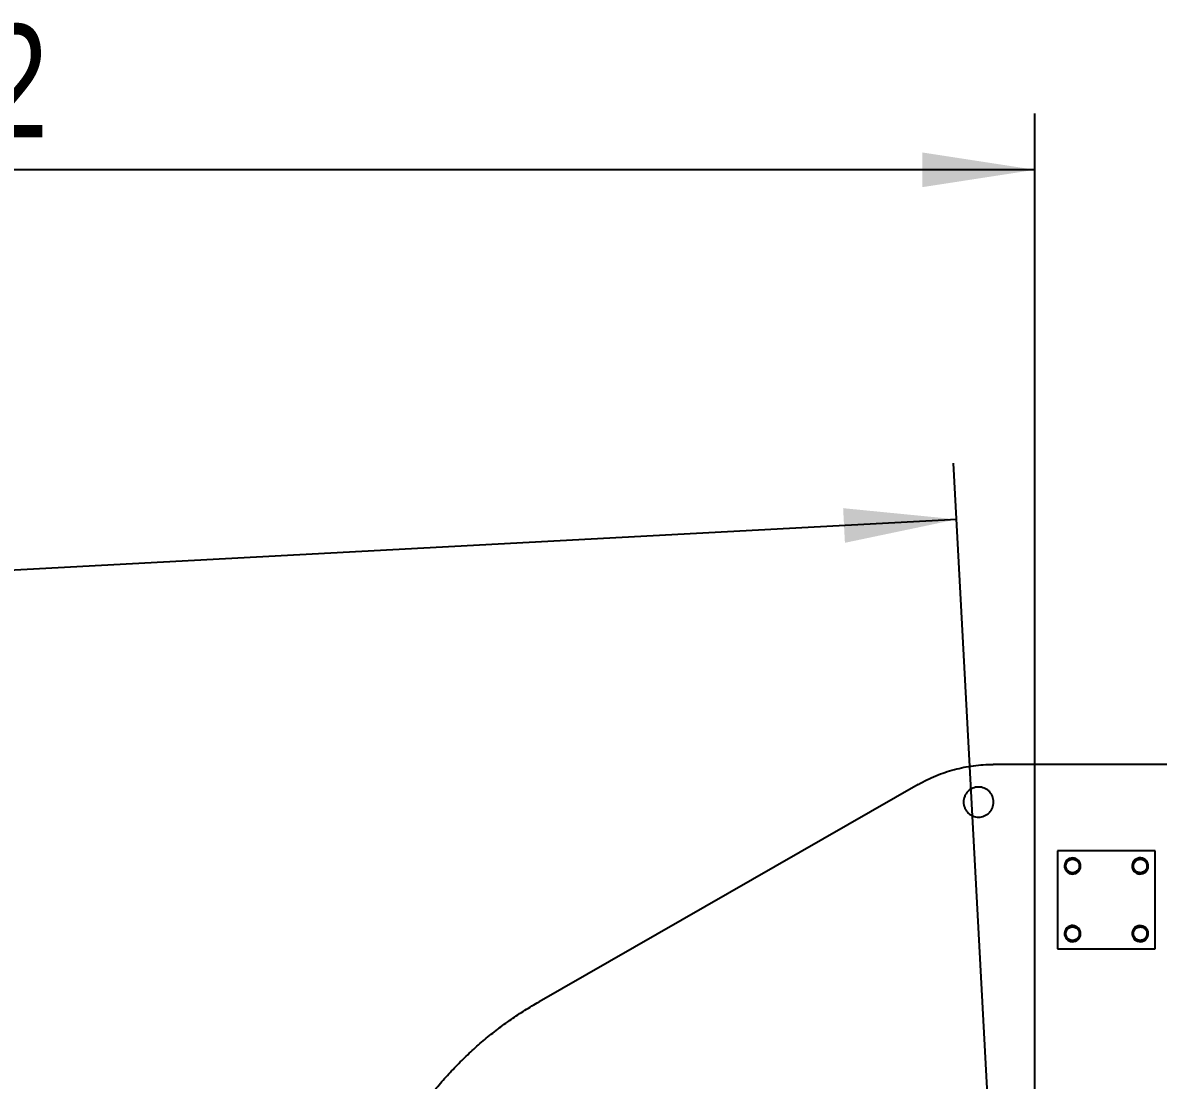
# Model space of a CAD drawing. Header units: millimetres. Extents: x 1293 to 41893, y 1011 to 26911.
# Drawn here: x 31437 to 32444, y 7875 to 8813 of the extents above; entities that cross this region are included whole.
import ezdxf

# ---------------------------------------------------------------- set-up
doc = ezdxf.new("R2010")
doc.units = ezdxf.units.MM
doc.header["$LTSCALE"] = 50
doc.layers.add('CAPA_1', color=7, linetype='Continuous')
doc.layers.add('MAQUINAS', color=11, linetype='Continuous')
doc.styles.add('SLDTEXTSTYLE0', font='TXT', dxfattribs={"width": 0.75})
doc.dimstyles.new('SLDDIMSTYLE0', dxfattribs={"dimtxt": 100, "dimasz": 100, "dimexe": 0, "dimexo": 0.0625, "dimgap": 25, "dimtad": 2, "dimdec": 0, "dimlfac": 1.5, "dimrnd": 1e-09, "dimzin": 12, "dimdsep": 46, "dimtxsty": 'SLDTEXTSTYLE0', "dimsah": 1, "dimcen": 0.09, "dimadec": 0, "dimazin": 3, "dimtfac": 1, "dimtdec": 0, "dimtofl": 0, "dimtmove": 0, "dimatfit": 3, "dimfxl": 1, "dimfrac": 2, "dimtolj": 1, "dimtzin": 12, "dimarcsym": 0})

# ---------------------------------------------------------------- blocks, each defined once
blk = doc.blocks.new('_D_31')
at = {"layer": 'CAPA_1', "transparency": 16777216}
for p, q in [((30433.5, 7043.5), (30433.5, 8732.6)), ((32334.5, 7145.8), (32334.5, 8732.6)), ((32334.5, 8682.6), (30433.5, 8682.6))]:
    blk.add_line(p, q, dxfattribs=at)
for points in [[(30433.5, 8682.6), (30533.5, 8667.2), (30533.5, 8698)], [(32334.5, 8682.6), (32234.5, 8698), (32234.5, 8667.2)]]:
    blk.add_solid(points, dxfattribs=at)
at = {"layer": 'CAPA_1', "transparency": 16777216, "insert": (31236.2, 8811.5), "char_height": 100, "attachment_point": 1, "style": 'SLDTEXTSTYLE0'}
blk.add_mtext('2852', dxfattribs=at)
blk = doc.blocks.new('_D_32')
at = {"layer": 'CAPA_1', "transparency": 16777216}
for p, q in [((32331.1, 7145.7), (32262.4, 8422.6)), ((32265.1, 8372.7), (30364, 8270.3)), ((30430.1, 7043.4), (30361.3, 8320.2))]:
    blk.add_line(p, q, dxfattribs=at)
for points in [[(32265.1, 8372.7), (32164.4, 8382.6), (32166, 8351.9)], [(30364, 8270.3), (30464.7, 8260.3), (30463, 8291)]]:
    blk.add_solid(points, dxfattribs=at)
at = {"layer": 'CAPA_1', "transparency": 16777216, "insert": (31160, 8442.3), "char_height": 100, "attachment_point": 1, "rotation": 3.0819, "style": 'SLDTEXTSTYLE0'}
blk.add_mtext('2856', dxfattribs=at)

msp = doc.modelspace()

# ---------------------------------------------------------------- linework, layer by layer
at = {"layer": 'MAQUINAS', "linetype": 'Continuous', "lineweight": 25}
for p, q in [((32835.610707, 8155.3821266), (32297.3241804, 8155.3821266)), ((32231.0295613, 8137.7328511), (31894.804441, 7945.0536116)), ((32354.4941996, 8078.7154599), (32354.4941996, 7992.0487932)), ((32441.1608663, 8078.7154599), (32354.4941996, 8078.7154599)), ((32441.1608663, 7992.0487932), (32441.1608663, 8078.7154599)), ((32367.9363594, 8072.2475065), (32367.9363594, 8072.5379659)), ((32368.0925462, 8072.157332), (32368.0925462, 8072.5338853)), ((32368.4663594, 8072.5102256), (32368.4663594, 8071.9415108)), ((32426.9809643, 8071.3403091), (32426.8004049, 8072.4647008)), ((32427.1337043, 8071.3742342), (32426.955263, 8072.4854356)), ((32427.328099, 8072.5213443), (32427.4992679, 8071.4554295)), ((32365.3985069, 8011.7523967), (32365.2726704, 8012.067221)), ((32365.5760207, 8011.7290981), (32365.4192156, 8012.1214011)), ((32365.7751092, 8012.2381735), (32366.0008772, 8011.6733357)), ((32426.1903001, 8011.315814), (32425.9069262, 8012.2762615)), ((32426.3510536, 8011.3228964), (32426.0578836, 8012.3165459)), ((32426.4231124, 8012.3996363), (32426.7357964, 8011.3398472)), ((32354.4941996, 7992.0487932), (32441.1608663, 7992.0487932))]:
    msp.add_line(p, q, dxfattribs=at)
for centre, start, end in [((32367.8275462, 8065.3821266), 89.128815468, 87.8778998901), ((32427.8275462, 8065.3821266), 98.2517182945, 97.0008203831), ((32367.8275462, 8005.3821266), 110.9156047662, 109.6647346415), ((32427.8275462, 8005.3821266), 105.5671732554, 104.3162882155)]:
    msp.add_arc(centre, 7.1566667, start, end, dxfattribs=at)
for points in [[(32231.0295613, 8137.7328511), (32233.5648804, 8139.1231694), (32238.6355185, 8141.9038061), (32246.5648445, 8145.4366513), (32254.688734, 8148.4829435), (32262.9983523, 8150.9842676), (32271.4517125, 8152.945665), (32280.0148922, 8154.3418854), (32288.6511814, 8155.2192187), (32294.4331807, 8155.3278239), (32297.3241804, 8155.3821266)], [(32271.1608663, 8122.0487932), (32271.2104891, 8122.9214506), (32271.3097347, 8124.6667654), (32272.10257, 8127.1841303), (32273.3348204, 8129.5041472), (32275.0057769, 8131.5376589), (32277.0387269, 8133.2065189), (32279.3588943, 8134.4465937), (32281.8762189, 8135.210228), (32284.4942019, 8135.4680758), (32287.1121712, 8135.210228), (32289.6295369, 8134.4465937), (32291.9495535, 8133.2065189), (32293.9830653, 8131.5376589), (32295.6519253, 8129.5041472), (32296.8920001, 8127.1841303), (32297.6556344, 8124.6667654), (32297.9134822, 8122.0487932), (32297.6556344, 8119.4308211), (32296.8920001, 8116.9134561), (32295.6519253, 8114.5934393), (32293.9830653, 8112.5599275), (32291.9495535, 8110.8910675), (32289.6295369, 8109.6509927), (32287.1121712, 8108.8873584), (32284.4942019, 8108.6295106), (32281.8762189, 8108.8873584), (32279.3588943, 8109.6509927), (32277.0387269, 8110.8910675), (32275.0057769, 8112.5599275), (32273.3348204, 8114.5934393), (32272.10257, 8116.9134561), (32271.3097347, 8119.4308211), (32271.2104891, 8121.1761358), (32271.1608663, 8122.0487932)], [(32361.8275462, 8065.3821266), (32361.8671406, 8065.9060669), (32361.9463295, 8066.9539476), (32362.579083, 8068.4123282), (32363.5257009, 8069.6894991), (32364.3935978, 8070.282019), (32364.8275462, 8070.578279)], [(32364.8275462, 8060.1859741), (32364.3935978, 8060.4822341), (32363.5257009, 8061.074754), (32362.579083, 8062.3519249), (32361.9463295, 8063.8103055), (32361.8671406, 8064.8581862), (32361.8275462, 8065.3821266)], [(32364.8275462, 8070.578279), (32365.301089, 8070.8059593), (32366.2481748, 8071.2613201), (32367.8275462, 8071.4425298), (32369.4069176, 8071.2613201), (32370.3540033, 8070.8059593), (32370.8275462, 8070.578279)], [(32370.8275462, 8070.578279), (32371.2614946, 8070.282019), (32372.1293914, 8069.6894991), (32373.0760093, 8068.4123282), (32373.7087628, 8066.9539476), (32373.7879517, 8065.9060669), (32373.8275462, 8065.3821266)], [(32373.8275462, 8065.3821266), (32373.7879517, 8064.8581862), (32373.7087628, 8063.8103055), (32373.0760093, 8062.3519249), (32372.1293914, 8061.074754), (32371.2614946, 8060.4822341), (32370.8275462, 8060.1859741)], [(32423.4054866, 8061.3268351), (32423.0805463, 8061.7397455), (32422.4306657, 8062.5655663), (32421.9113182, 8064.0680739), (32421.7457683, 8065.6491635), (32421.9849434, 8066.6724523), (32422.1045309, 8067.1840967)], [(32422.1045309, 8067.1840967), (32422.2996517, 8067.6719585), (32422.6898932, 8068.647682), (32423.7314292, 8069.8487039), (32425.017918, 8070.7826191), (32426.0236997, 8071.0871319), (32426.5265905, 8071.2393882)], [(32426.5265905, 8071.2393882), (32427.0466515, 8071.3143396), (32428.0867736, 8071.4642423), (32429.6476572, 8071.1627566), (32431.0996958, 8070.5155822), (32431.8663024, 8069.7968061), (32432.2496057, 8069.437418)], [(32432.2496057, 8069.437418), (32432.574546, 8069.0245076), (32433.2244266, 8068.1986868), (32433.7437741, 8066.6961792), (32433.909324, 8065.1150896), (32433.6701489, 8064.0918008), (32433.5505614, 8063.5801564)], [(32370.8275462, 8060.1859741), (32370.3540033, 8059.9582938), (32369.4069176, 8059.502933), (32367.8275462, 8059.3217233), (32366.2481748, 8059.502933), (32365.301089, 8059.9582938), (32364.8275462, 8060.1859741)], [(32429.1285018, 8059.5248649), (32428.6084408, 8059.4499135), (32427.5683187, 8059.3000108), (32426.0074352, 8059.6014965), (32424.5553965, 8060.2486709), (32423.7887899, 8060.967447), (32423.4054866, 8061.3268351)], [(32433.5505614, 8063.5801564), (32433.3554407, 8063.0922946), (32432.9651992, 8062.1165711), (32431.9236631, 8060.9155492), (32430.6371743, 8059.981634), (32429.6313927, 8059.6771212), (32429.1285018, 8059.5248649)], [(32362.285178, 8003.0838325), (32362.1210577, 8003.5829775), (32361.7928171, 8004.5812675), (32361.818678, 8006.1707901), (32362.2038764, 8007.7131497), (32362.7786129, 8008.592924), (32363.0659811, 8009.0328111)], [(32363.0659811, 8009.0328111), (32363.4161932, 8009.424516), (32364.1166173, 8010.2079257), (32365.5061147, 8010.9802908), (32367.0344365, 8011.417879), (32368.0837117, 8011.3600298), (32368.6083492, 8011.3311052)], [(32368.6083492, 8011.3311052), (32369.1226816, 8011.223665), (32370.1513464, 8011.0087848), (32371.5149829, 8010.1916273), (32372.6581063, 8009.0868559), (32373.132645, 8008.1492324), (32373.3699143, 8007.6804206)], [(32373.3699143, 8007.6804206), (32373.5340346, 8007.1812756), (32373.8622753, 8006.1829856), (32373.8364144, 8004.593463), (32373.4512159, 8003.0511034), (32372.8764795, 8002.1713291), (32372.5891113, 8001.731442)], [(32422.7684736, 8002.1563266), (32422.5201711, 8002.6193893), (32422.0235659, 8003.5455146), (32421.7730162, 8005.1153795), (32421.8845347, 8006.7011962), (32422.2977684, 8007.6674067), (32422.5043852, 8008.1505119)], [(32422.5043852, 8008.1505119), (32422.781258, 8008.5970796), (32423.3350034, 8009.4902149), (32424.5692715, 8010.4921298), (32425.9983883, 8011.1884603), (32427.0417679, 8011.3136947), (32427.5634578, 8011.3763118)], [(32427.5634578, 8011.3763118), (32428.0886331, 8011.3598169), (32429.1389837, 8011.3268269), (32430.6238014, 8010.7588769), (32431.9413998, 8009.8693907), (32432.5715457, 8009.0284145), (32432.8866187, 8008.6079265)], [(32432.8866187, 8008.6079265), (32433.1349213, 8008.1448638), (32433.6315264, 8007.2187385), (32433.8820762, 8005.6488736), (32433.7705577, 8004.0630569), (32433.357324, 8003.0968464), (32433.1507071, 8002.6137412)], [(32367.0467431, 7999.4331479), (32366.5324107, 7999.5405881), (32365.503746, 7999.7554683), (32364.1401094, 8000.5726258), (32362.996986, 8001.6773972), (32362.5224474, 8002.6150207), (32362.285178, 8003.0838325)], [(32372.5891113, 8001.731442), (32372.2388992, 8001.3397371), (32371.538475, 8000.5563274), (32370.1489776, 7999.7839623), (32368.6206558, 7999.3463741), (32367.5713807, 7999.4042233), (32367.0467431, 7999.4331479)], [(32428.0916346, 7999.3879413), (32427.5664593, 7999.4044362), (32426.5161086, 7999.4374262), (32425.0312909, 8000.0053762), (32423.7136926, 8000.8948624), (32423.0835466, 8001.7358386), (32422.7684736, 8002.1563266)], [(32433.1507071, 8002.6137412), (32432.8738344, 8002.1671735), (32432.3200889, 8001.2740382), (32431.0858209, 8000.2721233), (32429.6567041, 7999.5757928), (32428.6133244, 7999.4505584), (32428.0916346, 7999.3879413)], [(31771.4716387, 7821.8254598), (31773.9656211, 7826.0436172), (31778.9535859, 7834.4799321), (31787.1336593, 7846.7005852), (31795.8049924, 7858.573307), (31805.0018952, 7870.0456269), (31814.6927639, 7881.1031292), (31824.8624699, 7891.7221336), (31835.4901034, 7901.8828217), (31846.5558281, 7911.5643004), (31858.0359509, 7920.7514613), (31869.9160293, 7929.4127127), (31882.143622, 7937.5824093), (31890.584168, 7942.5632109), (31894.804441, 7945.0536116)]]:
    msp.add_open_spline(points, degree=3, dxfattribs=at)
for points, knots in [([(32361.8275462, 8068.8462282), (32362.3428591, 8069.1437442), (32363.3268684, 8069.7118623), (32364.3433723, 8070.298741), (32364.8275462, 8070.578279)], [0, 0, 0, 0, 0.523687075, 1, 1, 1, 1]), ([(32361.8275462, 8065.3821266), (32361.8275462, 8065.9412024), (32361.8275462, 8067.1149599), (32361.8275462, 8068.251196), (32361.8275462, 8068.8462282)], [0, 0, 0, 0, 0.476312925, 1, 1, 1, 1]), ([(32361.8275462, 8061.9180249), (32361.8275462, 8062.5130571), (32361.8275462, 8063.6492932), (32361.8275462, 8064.8230507), (32361.8275462, 8065.3821266)], [0, 0, 0, 0, 0.523687075, 1, 1, 1, 1]), ([(32364.8275462, 8070.578279), (32365.3117201, 8070.8578169), (32366.3282239, 8071.4446957), (32367.3122332, 8072.0128137), (32367.8275462, 8072.3103298)], [0, 0, 0, 0, 0.476312925, 1, 1, 1, 1]), ([(32367.8275462, 8072.3103298), (32368.3428591, 8072.0128137), (32369.3268684, 8071.4446957), (32370.3433723, 8070.8578169), (32370.8275462, 8070.578279)], [0, 0, 0, 0, 0.523687075, 1, 1, 1, 1]), ([(32370.8275462, 8070.578279), (32371.3117201, 8070.298741), (32372.3282239, 8069.7118623), (32373.3122332, 8069.1437442), (32373.8275462, 8068.8462282)], [0, 0, 0, 0, 0.476312925, 1, 1, 1, 1]), ([(32373.8275462, 8068.8462282), (32373.8275462, 8068.251196), (32373.8275462, 8067.1149599), (32373.8275462, 8065.9412024), (32373.8275462, 8065.3821266)], [0, 0, 0, 0, 0.523687075, 1, 1, 1, 1]), ([(32373.8275462, 8065.3821266), (32373.8275462, 8064.8230507), (32373.8275462, 8063.6492932), (32373.8275462, 8062.5130571), (32373.8275462, 8061.9180249)], [0, 0, 0, 0, 0.476312925, 1, 1, 1, 1]), ([(32421.064163, 8063.8799123), (32421.242868, 8064.4474753), (32421.5841119, 8065.5312581), (32421.9366246, 8066.6508301), (32422.1045309, 8067.1840967)], [0, 0, 0, 0, 0.523687075, 1, 1, 1, 1]), ([(32422.1045309, 8067.1840967), (32422.2724373, 8067.7173634), (32422.6249499, 8068.8369354), (32422.9661939, 8069.9207181), (32423.1448989, 8070.4882811)], [0, 0, 0, 0, 0.476312925, 1, 1, 1, 1]), ([(32423.1448989, 8070.4882811), (32423.7257754, 8070.6172995), (32424.8349807, 8070.863665), (32425.9808149, 8071.1181661), (32426.5265905, 8071.2393882)], [0, 0, 0, 0, 0.523687075, 1, 1, 1, 1]), ([(32426.5265905, 8071.2393882), (32427.0723661, 8071.3606104), (32428.2182003, 8071.6151115), (32429.3274056, 8071.8614769), (32429.9082821, 8071.9904953)], [0, 0, 0, 0, 0.476312925, 1, 1, 1, 1]), ([(32429.9082821, 8071.9904953), (32430.3104536, 8071.5519507), (32431.078415, 8070.7145335), (32431.8717365, 8069.8494625), (32432.2496057, 8069.437418)], [0, 0, 0, 0, 0.523687075, 1, 1, 1, 1]), ([(32432.2496057, 8069.437418), (32432.627475, 8069.0253736), (32433.4207965, 8068.1603026), (32434.1887579, 8067.3228854), (32434.5909294, 8066.8843408)], [0, 0, 0, 0, 0.476312925, 1, 1, 1, 1]), ([(32434.5909294, 8066.8843408), (32434.4122243, 8066.3167778), (32434.0709804, 8065.232995), (32433.7184678, 8064.113423), (32433.5505614, 8063.5801564)], [0, 0, 0, 0, 0.523687075, 1, 1, 1, 1]), ([(32364.8275462, 8060.1859741), (32364.3433723, 8060.4655121), (32363.3268684, 8061.0523908), (32362.3428591, 8061.6205089), (32361.8275462, 8061.9180249)], [0, 0, 0, 0, 0.476312925, 1, 1, 1, 1]), ([(32367.8275462, 8058.4539233), (32367.3122332, 8058.7514394), (32366.3282239, 8059.3195574), (32365.3117201, 8059.9064362), (32364.8275462, 8060.1859741)], [0, 0, 0, 0, 0.523687075, 1, 1, 1, 1]), ([(32370.8275462, 8060.1859741), (32370.3433723, 8059.9064362), (32369.3268684, 8059.3195574), (32368.3428591, 8058.7514394), (32367.8275462, 8058.4539233)], [0, 0, 0, 0, 0.47631292503, 1, 1, 1, 1]), ([(32373.8275462, 8061.9180249), (32373.3122332, 8061.6205089), (32372.3282239, 8061.0523908), (32371.3117201, 8060.4655121), (32370.8275462, 8060.1859741)], [0, 0, 0, 0, 0.523687075, 1, 1, 1, 1]), ([(32423.4054866, 8061.3268351), (32423.0276173, 8061.7388795), (32422.2342959, 8062.6039505), (32421.4663344, 8063.4413677), (32421.064163, 8063.8799123)], [0, 0, 0, 0, 0.47631292503, 1, 1, 1, 1]), ([(32425.7468102, 8058.7737578), (32425.3446388, 8059.2123024), (32424.5766773, 8060.0497196), (32423.7833559, 8060.9147906), (32423.4054866, 8061.3268351)], [0, 0, 0, 0, 0.523687075, 1, 1, 1, 1]), ([(32429.1285018, 8059.5248649), (32428.5827262, 8059.4036427), (32427.4368921, 8059.1491416), (32426.3276867, 8058.9027762), (32425.7468102, 8058.7737578)], [0, 0, 0, 0, 0.476312925, 1, 1, 1, 1]), ([(32432.5101934, 8060.275972), (32431.9293169, 8060.1469536), (32430.8201116, 8059.9005881), (32429.6742775, 8059.646087), (32429.1285018, 8059.5248649)], [0, 0, 0, 0, 0.523687075, 1, 1, 1, 1]), ([(32433.5505614, 8063.5801564), (32433.3826551, 8063.0468897), (32433.0301424, 8061.9273177), (32432.6888985, 8060.843535), (32432.5101934, 8060.275972)], [0, 0, 0, 0, 0.47631292503, 1, 1, 1, 1]), ([(32360.9582574, 8006.2837202), (32361.3203031, 8006.7559343), (32362.0116431, 8007.6576446), (32362.7258128, 8008.5891318), (32363.0659811, 8009.0328111)], [0, 0, 0, 0, 0.523687075, 1, 1, 1, 1]), ([(32362.285178, 8003.0838325), (32362.0710246, 8003.6002666), (32361.6214179, 8004.6844993), (32361.1861838, 8005.7340724), (32360.9582574, 8006.2837202)], [0, 0, 0, 0, 0.476312925, 1, 1, 1, 1]), ([(32363.0659811, 8009.0328111), (32363.4061494, 8009.4764905), (32364.1203191, 8010.4079776), (32364.811659, 8011.309688), (32365.1737048, 8011.781902)], [0, 0, 0, 0, 0.476312925, 1, 1, 1, 1]), ([(32365.1737048, 8011.781902), (32365.7636771, 8011.7044682), (32366.8902511, 8011.5566054), (32368.0540275, 8011.4038599), (32368.6083492, 8011.3311052)], [0, 0, 0, 0, 0.523687075, 1, 1, 1, 1]), ([(32368.6083492, 8011.3311052), (32369.1626709, 8011.2583505), (32370.3264473, 8011.1056049), (32371.4530214, 8010.9577421), (32372.0429936, 8010.8803083)], [0, 0, 0, 0, 0.476312925, 1, 1, 1, 1]), ([(32372.0429936, 8010.8803083), (32372.2709201, 8010.3306605), (32372.7061542, 8009.2810874), (32373.1557608, 8008.1968546), (32373.3699143, 8007.6804206)], [0, 0, 0, 0, 0.523687075, 1, 1, 1, 1]), ([(32373.3699143, 8007.6804206), (32373.5840678, 8007.1639865), (32374.0336744, 8006.0797538), (32374.4689085, 8005.0301807), (32374.696835, 8004.4805329)], [0, 0, 0, 0, 0.47631292503, 1, 1, 1, 1]), ([(32420.9060572, 8005.0771835), (32421.1806036, 8005.6050922), (32421.7048601, 8006.6131534), (32422.246429, 8007.6545034), (32422.5043852, 8008.1505119)], [0, 0, 0, 0, 0.523687075, 1, 1, 1, 1]), ([(32422.7684736, 8002.1563266), (32422.4678958, 8002.6277275), (32421.8368447, 8003.6174149), (32421.2259663, 8004.575465), (32420.9060572, 8005.0771835)], [0, 0, 0, 0, 0.476312925, 1, 1, 1, 1]), ([(32422.5043852, 8008.1505119), (32422.7623415, 8008.6465204), (32423.3039103, 8009.6878704), (32423.8281669, 8010.6959317), (32424.1027133, 8011.2238403)], [0, 0, 0, 0, 0.476312925, 1, 1, 1, 1]), ([(32424.1027133, 8011.2238403), (32424.6971688, 8011.2500305), (32425.8323037, 8011.3000416), (32427.0049237, 8011.3517043), (32427.5634578, 8011.3763118)], [0, 0, 0, 0, 0.523687075, 1, 1, 1, 1]), ([(32427.5634578, 8011.3763118), (32428.1219918, 8011.4009194), (32429.2946118, 8011.452582), (32430.4297468, 8011.5025932), (32431.0242022, 8011.5287834)], [0, 0, 0, 0, 0.476312925, 1, 1, 1, 1]), ([(32431.0242022, 8011.5287834), (32431.3441114, 8011.0270649), (32431.9549897, 8010.0690148), (32432.5860409, 8009.0793274), (32432.8866187, 8008.6079265)], [0, 0, 0, 0, 0.523687075, 1, 1, 1, 1]), ([(32432.8866187, 8008.6079265), (32433.1871965, 8008.1365256), (32433.8182477, 8007.1468382), (32434.429126, 8006.1887881), (32434.7490352, 8005.6870696)], [0, 0, 0, 0, 0.476312925, 1, 1, 1, 1]), ([(32434.7490352, 8005.6870696), (32434.4744888, 8005.1591609), (32433.9502322, 8004.1510997), (32433.4086634, 8003.1097497), (32433.1507071, 8002.6137412)], [0, 0, 0, 0, 0.523687075, 1, 1, 1, 1]), ([(32363.6120987, 7999.8839448), (32363.3841723, 8000.4335926), (32362.9489382, 8001.4831658), (32362.4993315, 8002.5673985), (32362.285178, 8003.0838325)], [0, 0, 0, 0, 0.52368707497, 1, 1, 1, 1]), ([(32367.0467431, 7999.4331479), (32366.4924214, 7999.5059026), (32365.328645, 7999.6586482), (32364.202071, 7999.806511), (32363.6120987, 7999.8839448)], [0, 0, 0, 0, 0.476312925, 1, 1, 1, 1]), ([(32370.4813875, 7998.9823511), (32369.8914153, 7999.0597849), (32368.7648413, 7999.2076477), (32367.6010649, 7999.3603932), (32367.0467431, 7999.4331479)], [0, 0, 0, 0, 0.523687075, 1, 1, 1, 1]), ([(32372.5891113, 8001.731442), (32372.248943, 8001.2877626), (32371.5347732, 8000.3562755), (32370.8434333, 7999.4545651), (32370.4813875, 7998.9823511)], [0, 0, 0, 0, 0.476312925, 1, 1, 1, 1]), ([(32374.696835, 8004.4805329), (32374.3347892, 8004.0083188), (32373.6434493, 8003.1066085), (32372.9292795, 8002.1751213), (32372.5891113, 8001.731442)], [0, 0, 0, 0, 0.52368707497, 1, 1, 1, 1]), ([(32424.6308901, 7999.2354697), (32424.310981, 7999.7371882), (32423.7001026, 8000.6952383), (32423.0690515, 8001.6849257), (32422.7684736, 8002.1563266)], [0, 0, 0, 0, 0.523687075, 1, 1, 1, 1]), ([(32428.0916346, 7999.3879413), (32427.5331005, 7999.3633337), (32426.3604805, 7999.3116711), (32425.2253456, 7999.2616599), (32424.6308901, 7999.2354697)], [0, 0, 0, 0, 0.476312925, 1, 1, 1, 1]), ([(32431.5523791, 7999.5404128), (32430.9579236, 7999.5142226), (32429.8227886, 7999.4642115), (32428.6501686, 7999.4125488), (32428.0916346, 7999.3879413)], [0, 0, 0, 0, 0.523687075, 1, 1, 1, 1]), ([(32433.1507071, 8002.6137412), (32432.8927509, 8002.1177327), (32432.351182, 8001.0763827), (32431.8269255, 8000.0683214), (32431.5523791, 7999.5404128)], [0, 0, 0, 0, 0.476312925, 1, 1, 1, 1])]:
    msp.add_open_spline(points, degree=3, knots=knots, dxfattribs=at)

# ---------------------------------------------------------------- dimensions: what is measured, and where the dimension line sits
at = {"layer": 'CAPA_1'}
dim = msp.add_linear_dim(base=(30433.4775501, 8682.6069618), p1=(32334.5488858, 7082.3240911), p2=(30433.4775501, 6979.9687932), dimstyle='SLDDIMSTYLE0', dxfattribs=at)
dim.commit()
dim.dimension.update_dxf_attribs({"geometry": '_D_31', "text_midpoint": (31384.013218, 8682.6069618), "dimtype": 160})
dim = msp.add_linear_dim(base=(30364.00492, 8270.3018617), p1=(32334.5488858, 7082.3240911), p2=(30433.4775501, 6979.9687932), angle=3.0818778532, dimstyle='SLDDIMSTYLE0', dxfattribs=at)
dim.commit()
dim.dimension.update_dxf_attribs({"geometry": '_D_32', "text_midpoint": (31314.5405879, 8321.4795107), "dimtype": 160})

doc.saveas('drawing.dxf')
